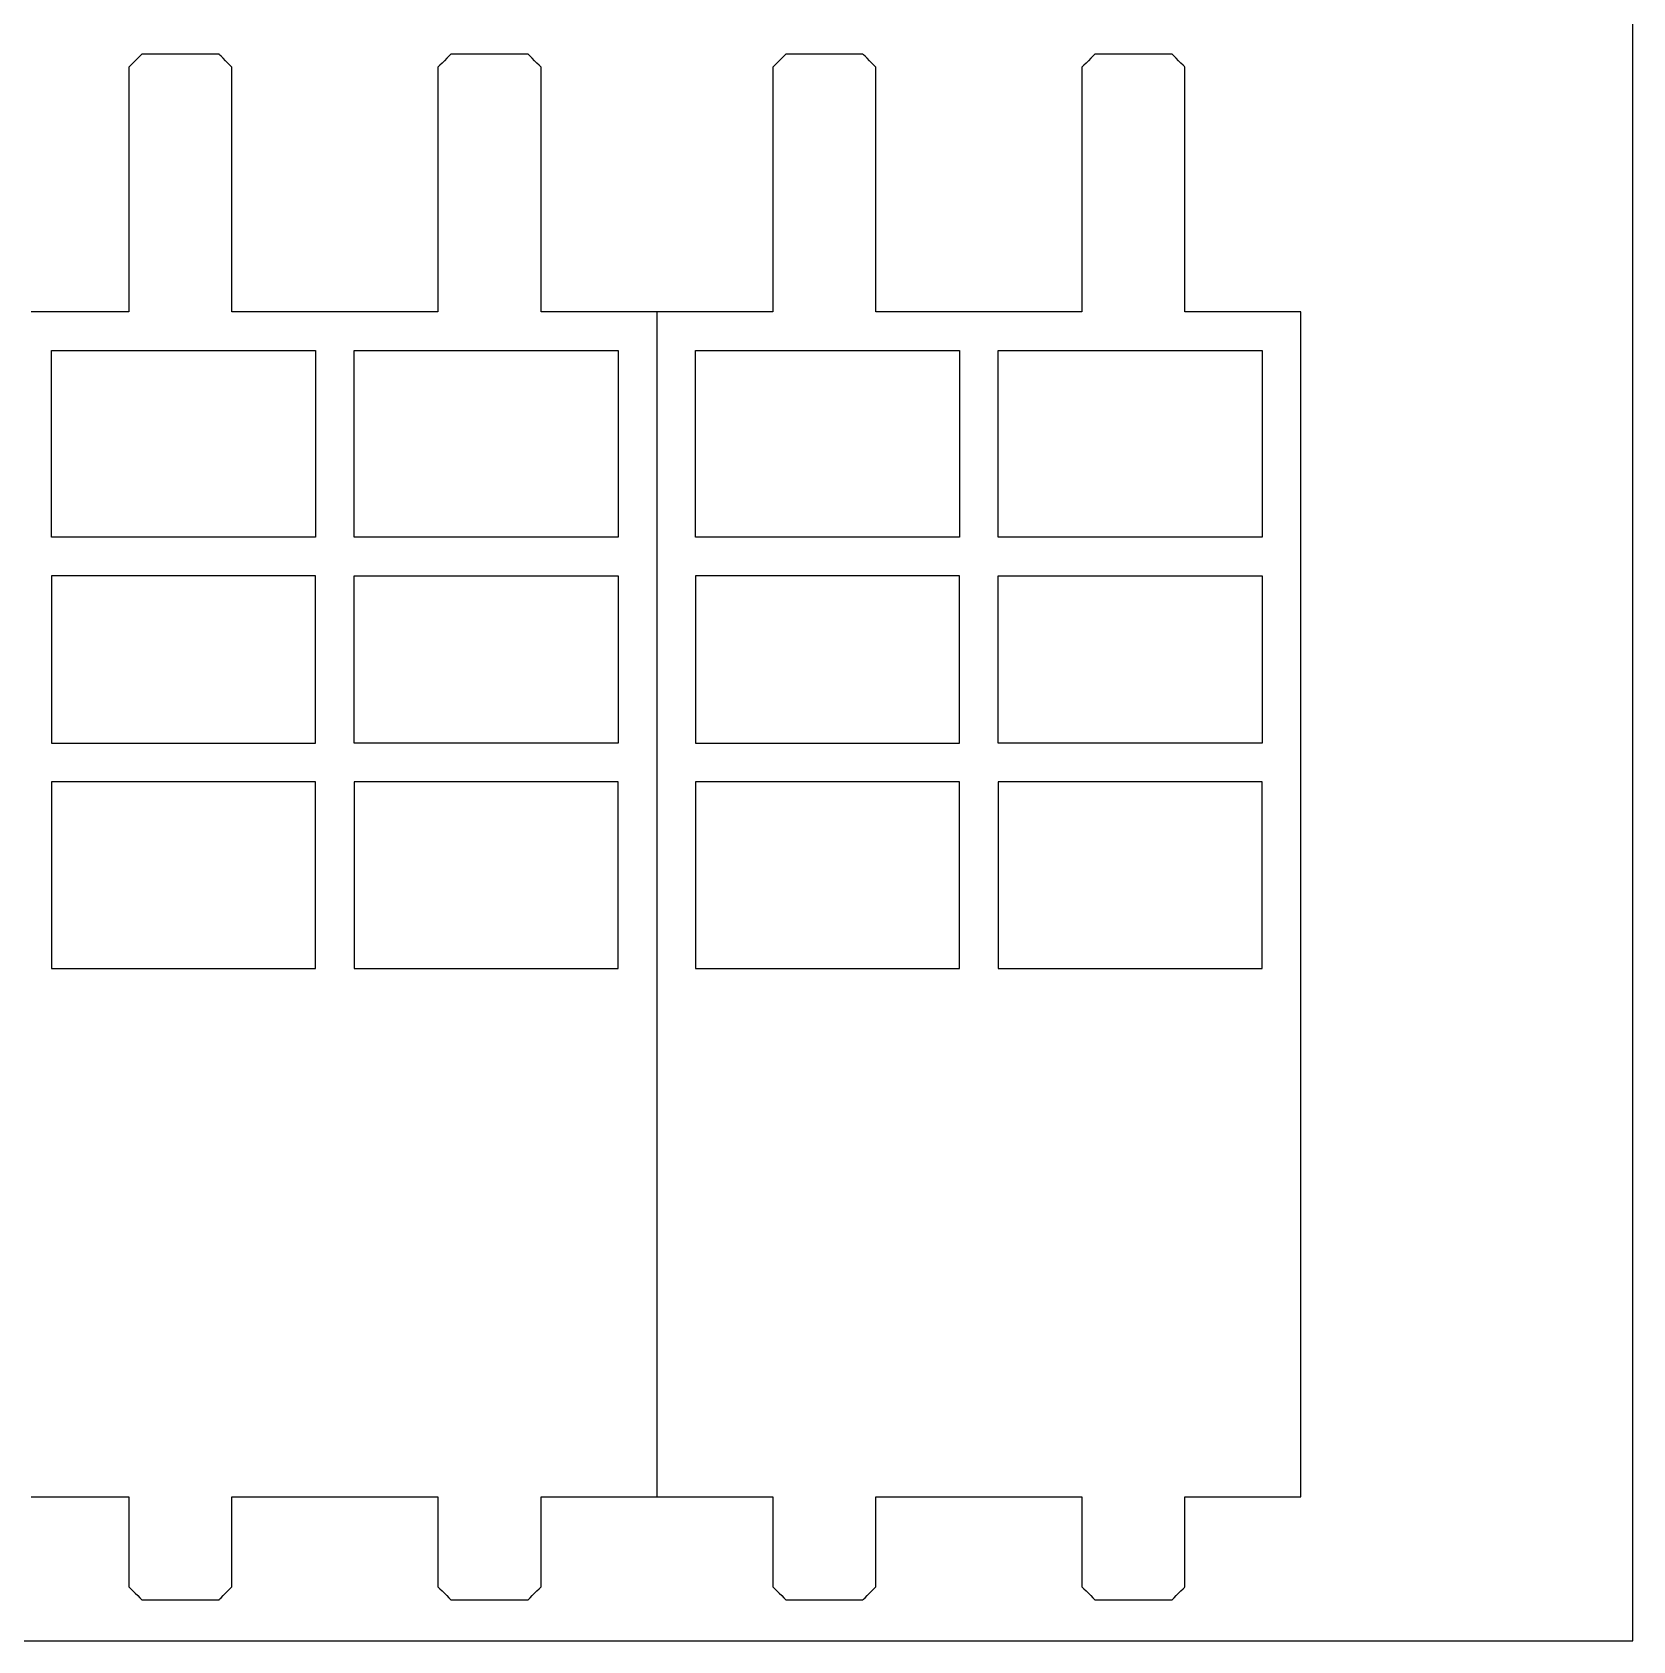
# Model space of a CAD drawing. Header units: millimetres. Extents: x 132 to 771, y 404 to 944.
# Drawn here: x 707.1 to 769.2, y 687.5 to 750 of the extents above; entities that cross this region are included whole.
import ezdxf

# ---------------------------------------------------------------- set-up
doc = ezdxf.new("R2010")
doc.units = ezdxf.units.MM
doc.header["$MEASUREMENT"] = 0
doc.layers.get('0').update_dxf_attribs({"linetype": 'CONTINUOUS', "true_color": 0xffffff})

msp = doc.modelspace()

# ---------------------------------------------------------------- linework, layer by layer
at = {"color": 6, "linetype": 'Continuous'}
msp.add_lwpolyline([(469.246, 687.545), (769.246, 687.545), (769.246, 837.545), (469.246, 837.545)], close=True, dxfattribs=at)
at = {"color": 7, "linetype": 'Continuous', "true_color": 0xffffff}
for points in [[(735.86, 693.14), (735.86, 693.13), (735.86, 693.1), (735.86, 693.053), (735.86, 692.99), (735.86, 692.91), (735.86, 692.818), (735.86, 692.593), (735.86, 692.328), (735.86, 692.033), (735.86, 691.718), (735.86, 691.39), (735.86, 691.063), (735.86, 690.748), (735.86, 690.453), (735.86, 690.188), (735.86, 689.963), (735.86, 689.87), (735.86, 689.79), (735.86, 689.728), (735.86, 689.68), (735.86, 689.65), (735.86, 689.64), (735.883, 689.618), (735.938, 689.563), (736.018, 689.483), (736.11, 689.39), (736.203, 689.298), (736.283, 689.218), (736.338, 689.163), (736.36, 689.14), (736.368, 689.14), (736.393, 689.14), (736.435, 689.14), (736.49, 689.14), (736.638, 689.14), (736.83, 689.14), (737.055, 689.14), (737.31, 689.14), (737.58, 689.14), (737.86, 689.14), (738.14, 689.14), (738.41, 689.14), (738.665, 689.14), (738.893, 689.14), (739.083, 689.14), (739.23, 689.14), (739.285, 689.14), (739.328, 689.14), (739.353, 689.14), (739.36, 689.14), (739.383, 689.163), (739.438, 689.218), (739.518, 689.298), (739.61, 689.39), (739.703, 689.483), (739.783, 689.563), (739.838, 689.618), (739.86, 689.64), (739.86, 689.65), (739.86, 689.68), (739.86, 689.728), (739.86, 689.79), (739.86, 689.87), (739.86, 689.963), (739.86, 690.188), (739.86, 690.453), (739.86, 690.748), (739.86, 691.063), (739.86, 691.39), (739.86, 691.718), (739.86, 692.033), (739.86, 692.328), (739.86, 692.593), (739.86, 692.818), (739.86, 692.91), (739.86, 692.99), (739.86, 693.053), (739.86, 693.1), (739.86, 693.13), (739.86, 693.14), (739.883, 693.14), (739.95, 693.14), (740.058, 693.14), (740.205, 693.14), (740.385, 693.14), (740.598, 693.14), (740.84, 693.14), (741.11, 693.14), (741.403, 693.14), (741.715, 693.14), (742.045, 693.14), (742.393, 693.14), (743.115, 693.14), (743.86, 693.14), (744.605, 693.14), (745.33, 693.14), (745.675, 693.14), (746.005, 693.14), (746.318, 693.14), (746.61, 693.14), (746.88, 693.14), (747.123, 693.14), (747.335, 693.14), (747.518, 693.14), (747.663, 693.14), (747.77, 693.14), (747.838, 693.14), (747.86, 693.14), (747.86, 693.13), (747.86, 693.1), (747.86, 693.053), (747.86, 692.99), (747.86, 692.91), (747.86, 692.818), (747.86, 692.593), (747.86, 692.328), (747.86, 692.033), (747.86, 691.718), (747.86, 691.39), (747.86, 691.063), (747.86, 690.748), (747.86, 690.453), (747.86, 690.188), (747.86, 689.963), (747.86, 689.87), (747.86, 689.79), (747.86, 689.728), (747.86, 689.68), (747.86, 689.65), (747.86, 689.64), (747.883, 689.618), (747.938, 689.563), (748.018, 689.483), (748.11, 689.39), (748.203, 689.298), (748.283, 689.218), (748.338, 689.163), (748.36, 689.14), (748.368, 689.14), (748.393, 689.14), (748.435, 689.14), (748.49, 689.14), (748.638, 689.14), (748.83, 689.14), (749.055, 689.14), (749.31, 689.14), (749.58, 689.14), (749.86, 689.14), (750.14, 689.14), (750.41, 689.14), (750.665, 689.14), (750.893, 689.14), (751.083, 689.14), (751.23, 689.14), (751.285, 689.14), (751.328, 689.14), (751.353, 689.14), (751.36, 689.14), (751.383, 689.163), (751.438, 689.218), (751.518, 689.298), (751.61, 689.39), (751.703, 689.483), (751.783, 689.563), (751.838, 689.618), (751.86, 689.64), (751.86, 689.65), (751.86, 689.68), (751.86, 689.728), (751.86, 689.79), (751.86, 689.87), (751.86, 689.963), (751.86, 690.188), (751.86, 690.453), (751.86, 690.748), (751.86, 691.063), (751.86, 691.39), (751.86, 691.718), (751.86, 692.033), (751.86, 692.328), (751.86, 692.593), (751.86, 692.818), (751.86, 692.91), (751.86, 692.99), (751.86, 693.053), (751.86, 693.1), (751.86, 693.13), (751.86, 693.14), (751.873, 693.14), (751.91, 693.14), (751.97, 693.14), (752.053, 693.14), (752.155, 693.14), (752.275, 693.14), (752.413, 693.14), (752.563, 693.14), (752.903, 693.14), (753.285, 693.14), (753.69, 693.14), (754.11, 693.14), (754.53, 693.14), (754.935, 693.14), (755.318, 693.14), (755.658, 693.14), (755.808, 693.14), (755.945, 693.14), (756.065, 693.14), (756.168, 693.14), (756.248, 693.14), (756.31, 693.14), (756.348, 693.14), (756.36, 693.14), (756.36, 693.173), (756.36, 693.273), (756.36, 693.433), (756.36, 693.658), (756.36, 693.938), (756.36, 694.278), (756.36, 694.67), (756.36, 695.118), (756.36, 695.613), (756.36, 696.158), (756.36, 696.75), (756.36, 697.385), (756.36, 698.063), (756.36, 698.78), (756.36, 700.328), (756.36, 702.01), (756.36, 703.81), (756.36, 705.71), (756.36, 707.695), (756.36, 709.748), (756.36, 711.85), (756.36, 716.14), (756.36, 720.43), (756.36, 722.533), (756.36, 724.585), (756.36, 726.57), (756.36, 728.47), (756.36, 730.27), (756.36, 731.953), (756.36, 733.5), (756.36, 734.218), (756.36, 734.895), (756.36, 735.53), (756.36, 736.123), (756.36, 736.668), (756.36, 737.163), (756.36, 737.61), (756.36, 738.003), (756.36, 738.343), (756.36, 738.623), (756.36, 738.848), (756.36, 739.008), (756.36, 739.108), (756.36, 739.14), (756.348, 739.14), (756.31, 739.14), (756.25, 739.14), (756.168, 739.14), (756.065, 739.14), (755.945, 739.14), (755.808, 739.14), (755.658, 739.14), (755.318, 739.14), (754.935, 739.14), (754.53, 739.14), (754.11, 739.14), (753.69, 739.14), (753.285, 739.14), (752.903, 739.14), (752.563, 739.14), (752.413, 739.14), (752.275, 739.14), (752.155, 739.14), (752.053, 739.14), (751.97, 739.14), (751.91, 739.14), (751.873, 739.14), (751.86, 739.14), (751.86, 739.168), (751.86, 739.248), (751.86, 739.375), (751.86, 739.548), (751.86, 739.763), (751.86, 740.018), (751.86, 740.305), (751.86, 740.625), (751.86, 740.973), (751.86, 741.343), (751.86, 741.735), (751.86, 742.145), (751.86, 743.005), (751.86, 743.89), (751.86, 744.775), (751.86, 745.635), (751.86, 746.045), (751.86, 746.438), (751.86, 746.808), (751.86, 747.155), (751.86, 747.475), (751.86, 747.763), (751.86, 748.018), (751.86, 748.233), (751.86, 748.405), (751.86, 748.533), (751.86, 748.613), (751.86, 748.64), (751.838, 748.663), (751.783, 748.718), (751.703, 748.798), (751.61, 748.89), (751.518, 748.983), (751.438, 749.063), (751.383, 749.118), (751.36, 749.14), (751.353, 749.14), (751.328, 749.14), (751.285, 749.14), (751.23, 749.14), (751.083, 749.14), (750.893, 749.14), (750.665, 749.14), (750.41, 749.14), (750.14, 749.14), (749.86, 749.14), (749.58, 749.14), (749.31, 749.14), (749.055, 749.14), (748.83, 749.14), (748.638, 749.14), (748.49, 749.14), (748.435, 749.14), (748.393, 749.14), (748.368, 749.14), (748.36, 749.14), (748.338, 749.118), (748.283, 749.063), (748.203, 748.983), (748.11, 748.89), (748.018, 748.798), (747.938, 748.718), (747.883, 748.663), (747.86, 748.64), (747.86, 748.613), (747.86, 748.533), (747.86, 748.405), (747.86, 748.233), (747.86, 748.018), (747.86, 747.763), (747.86, 747.475), (747.86, 747.155), (747.86, 746.808), (747.86, 746.438), (747.86, 746.045), (747.86, 745.635), (747.86, 744.775), (747.86, 743.89), (747.86, 743.005), (747.86, 742.145), (747.86, 741.735), (747.86, 741.343), (747.86, 740.973), (747.86, 740.625), (747.86, 740.305), (747.86, 740.018), (747.86, 739.763), (747.86, 739.548), (747.86, 739.375), (747.86, 739.248), (747.86, 739.168), (747.86, 739.14), (747.838, 739.14), (747.77, 739.14), (747.663, 739.14), (747.518, 739.14), (747.335, 739.14), (747.123, 739.14), (746.88, 739.14), (746.61, 739.14), (746.318, 739.14), (746.005, 739.14), (745.675, 739.14), (745.33, 739.14), (744.605, 739.14), (743.86, 739.14), (743.115, 739.14), (742.393, 739.14), (742.045, 739.14), (741.715, 739.14), (741.403, 739.14), (741.11, 739.14), (740.84, 739.14), (740.598, 739.14), (740.385, 739.14), (740.205, 739.14), (740.058, 739.14), (739.95, 739.14), (739.883, 739.14), (739.86, 739.14), (739.86, 739.168), (739.86, 739.248), (739.86, 739.375), (739.86, 739.548), (739.86, 739.763), (739.86, 740.018), (739.86, 740.305), (739.86, 740.625), (739.86, 740.973), (739.86, 741.343), (739.86, 741.735), (739.86, 742.145), (739.86, 743.005), (739.86, 743.89), (739.86, 744.775), (739.86, 745.635), (739.86, 746.045), (739.86, 746.438), (739.86, 746.808), (739.86, 747.155), (739.86, 747.475), (739.86, 747.763), (739.86, 748.018), (739.86, 748.233), (739.86, 748.405), (739.86, 748.533), (739.86, 748.613), (739.86, 748.64), (739.838, 748.663), (739.783, 748.718), (739.703, 748.798), (739.61, 748.89), (739.518, 748.983), (739.438, 749.063), (739.383, 749.118), (739.36, 749.14), (739.353, 749.14), (739.328, 749.14), (739.285, 749.14), (739.23, 749.14), (739.083, 749.14), (738.893, 749.14), (738.665, 749.14), (738.41, 749.14), (738.14, 749.14), (737.86, 749.14), (737.58, 749.14), (737.31, 749.14), (737.055, 749.14), (736.83, 749.14), (736.638, 749.14), (736.49, 749.14), (736.435, 749.14), (736.393, 749.14), (736.368, 749.14), (736.36, 749.14), (736.338, 749.118), (736.283, 749.063), (736.203, 748.983), (736.11, 748.89), (736.018, 748.798), (735.938, 748.718), (735.883, 748.663), (735.86, 748.64), (735.86, 748.613), (735.86, 748.533), (735.86, 748.405), (735.86, 748.233), (735.86, 748.018), (735.86, 747.763), (735.86, 747.475), (735.86, 747.155), (735.86, 746.808), (735.86, 746.438), (735.86, 746.045), (735.86, 745.635), (735.86, 744.775), (735.86, 743.89), (735.86, 743.005), (735.86, 742.145), (735.86, 741.735), (735.86, 741.343), (735.86, 740.973), (735.86, 740.625), (735.86, 740.305), (735.86, 740.018), (735.86, 739.763), (735.86, 739.548), (735.86, 739.375), (735.86, 739.248), (735.86, 739.168), (735.86, 739.14), (735.848, 739.14), (735.81, 739.14), (735.75, 739.14), (735.668, 739.14), (735.565, 739.14), (735.445, 739.14), (735.308, 739.14), (735.158, 739.14), (734.818, 739.14), (734.435, 739.14), (734.03, 739.14), (733.61, 739.14), (733.19, 739.14), (732.785, 739.14), (732.403, 739.14), (732.063, 739.14), (731.913, 739.14), (731.775, 739.14), (731.655, 739.14), (731.553, 739.14), (731.47, 739.14), (731.41, 739.14), (731.373, 739.14), (731.36, 739.14), (731.348, 739.14), (731.31, 739.14), (731.25, 739.14), (731.168, 739.14), (731.065, 739.14), (730.945, 739.14), (730.808, 739.14), (730.658, 739.14), (730.318, 739.14), (729.935, 739.14), (729.53, 739.14), (729.11, 739.14), (728.69, 739.14), (728.285, 739.14), (727.903, 739.14), (727.563, 739.14), (727.413, 739.14), (727.275, 739.14), (727.155, 739.14), (727.053, 739.14), (726.97, 739.14), (726.91, 739.14), (726.873, 739.14), (726.86, 739.14), (726.86, 739.168), (726.86, 739.248), (726.86, 739.375), (726.86, 739.548), (726.86, 739.763), (726.86, 740.018), (726.86, 740.305), (726.86, 740.625), (726.86, 740.973), (726.86, 741.343), (726.86, 741.735), (726.86, 742.145), (726.86, 743.005), (726.86, 743.89), (726.86, 744.775), (726.86, 745.635), (726.86, 746.045), (726.86, 746.438), (726.86, 746.808), (726.86, 747.155), (726.86, 747.475), (726.86, 747.763), (726.86, 748.018), (726.86, 748.233), (726.86, 748.405), (726.86, 748.533), (726.86, 748.613), (726.86, 748.64), (726.838, 748.663), (726.783, 748.718), (726.703, 748.798), (726.61, 748.89), (726.518, 748.983), (726.438, 749.063), (726.383, 749.118), (726.36, 749.14), (726.353, 749.14), (726.328, 749.14), (726.285, 749.14), (726.23, 749.14), (726.083, 749.14), (725.893, 749.14), (725.665, 749.14), (725.41, 749.14), (725.14, 749.14), (724.86, 749.14), (724.58, 749.14), (724.31, 749.14), (724.055, 749.14), (723.83, 749.14), (723.638, 749.14), (723.49, 749.14), (723.435, 749.14), (723.393, 749.14), (723.368, 749.14), (723.36, 749.14), (723.338, 749.118), (723.283, 749.063), (723.203, 748.983), (723.11, 748.89), (723.018, 748.798), (722.938, 748.718), (722.883, 748.663), (722.86, 748.64), (722.86, 748.613), (722.86, 748.533), (722.86, 748.405), (722.86, 748.233), (722.86, 748.018), (722.86, 747.763), (722.86, 747.475), (722.86, 747.155), (722.86, 746.808), (722.86, 746.438), (722.86, 746.045), (722.86, 745.635), (722.86, 744.775), (722.86, 743.89), (722.86, 743.005), (722.86, 742.145), (722.86, 741.735), (722.86, 741.343), (722.86, 740.973), (722.86, 740.625), (722.86, 740.305), (722.86, 740.018), (722.86, 739.763), (722.86, 739.548), (722.86, 739.375), (722.86, 739.248), (722.86, 739.168), (722.86, 739.14), (722.838, 739.14), (722.77, 739.14), (722.663, 739.14), (722.518, 739.14), (722.335, 739.14), (722.123, 739.14), (721.88, 739.14), (721.61, 739.14), (721.318, 739.14), (721.005, 739.14), (720.675, 739.14), (720.33, 739.14), (719.605, 739.14), (718.86, 739.14), (718.115, 739.14), (717.393, 739.14), (717.045, 739.14), (716.715, 739.14), (716.403, 739.14), (716.11, 739.14), (715.84, 739.14), (715.598, 739.14), (715.385, 739.14), (715.205, 739.14), (715.058, 739.14), (714.95, 739.14), (714.883, 739.14), (714.86, 739.14), (714.86, 739.168), (714.86, 739.248), (714.86, 739.375), (714.86, 739.548), (714.86, 739.763), (714.86, 740.018), (714.86, 740.305), (714.86, 740.625), (714.86, 740.973), (714.86, 741.343), (714.86, 741.735), (714.86, 742.145), (714.86, 743.005), (714.86, 743.89), (714.86, 744.775), (714.86, 745.635), (714.86, 746.045), (714.86, 746.438), (714.86, 746.808), (714.86, 747.155), (714.86, 747.475), (714.86, 747.763), (714.86, 748.018), (714.86, 748.233), (714.86, 748.405), (714.86, 748.533), (714.86, 748.613), (714.86, 748.64), (714.838, 748.663), (714.783, 748.718), (714.703, 748.798), (714.61, 748.89), (714.518, 748.983), (714.438, 749.063), (714.383, 749.118), (714.36, 749.14), (714.353, 749.14), (714.328, 749.14), (714.285, 749.14), (714.23, 749.14), (714.083, 749.14), (713.893, 749.14), (713.665, 749.14), (713.41, 749.14), (713.14, 749.14), (712.86, 749.14), (712.58, 749.14), (712.31, 749.14), (712.055, 749.14), (711.83, 749.14), (711.638, 749.14), (711.49, 749.14), (711.435, 749.14), (711.393, 749.14), (711.368, 749.14), (711.36, 749.14), (711.338, 749.118), (711.283, 749.063), (711.203, 748.983), (711.11, 748.89), (711.018, 748.798), (710.938, 748.718), (710.883, 748.663), (710.86, 748.64), (710.86, 748.613), (710.86, 748.533), (710.86, 748.405), (710.86, 748.233), (710.86, 748.018), (710.86, 747.763), (710.86, 747.475), (710.86, 747.155), (710.86, 746.808), (710.86, 746.438), (710.86, 746.045), (710.86, 745.635), (710.86, 744.775), (710.86, 743.89), (710.86, 743.005), (710.86, 742.145), (710.86, 741.735), (710.86, 741.343), (710.86, 740.973), (710.86, 740.625), (710.86, 740.305), (710.86, 740.018), (710.86, 739.763), (710.86, 739.548), (710.86, 739.375), (710.86, 739.248), (710.86, 739.168), (710.86, 739.14), (710.848, 739.14), (710.81, 739.14), (710.75, 739.14), (710.668, 739.14), (710.565, 739.14), (710.445, 739.14), (710.308, 739.14), (710.158, 739.14), (709.818, 739.14), (709.435, 739.14), (709.03, 739.14), (708.61, 739.14), (708.19, 739.14), (707.785, 739.14), (707.403, 739.14), (707.063, 739.14)], [(731.36, 739.14), (731.36, 739.108), (731.36, 739.008), (731.36, 738.848), (731.36, 738.623), (731.36, 738.343), (731.36, 738.003), (731.36, 737.61), (731.36, 737.163), (731.36, 736.668), (731.36, 736.123), (731.36, 735.53), (731.36, 734.895), (731.36, 734.218), (731.36, 733.5), (731.36, 731.953), (731.36, 730.27), (731.36, 728.47), (731.36, 726.57), (731.36, 724.585), (731.36, 722.533), (731.36, 720.43), (731.36, 716.14), (731.36, 711.85), (731.36, 709.748), (731.36, 707.695), (731.36, 705.71), (731.36, 703.81), (731.36, 702.01), (731.36, 700.328), (731.36, 698.78), (731.36, 698.063), (731.36, 697.385), (731.36, 696.75), (731.36, 696.158), (731.36, 695.613), (731.36, 695.118), (731.36, 694.67), (731.36, 694.278), (731.36, 693.938), (731.36, 693.658), (731.36, 693.433), (731.36, 693.273), (731.36, 693.173), (731.36, 693.14)], [(718.11, 737.64), (718.11, 737.62), (718.11, 737.558), (718.11, 737.46), (718.11, 737.328), (718.11, 737.165), (718.11, 736.97), (718.11, 736.75), (718.11, 736.508), (718.11, 736.243), (718.11, 735.958), (718.11, 735.66), (718.11, 735.345), (718.11, 734.69), (718.11, 734.015), (718.11, 733.34), (718.11, 732.685), (718.11, 732.37), (718.11, 732.073), (718.11, 731.788), (718.11, 731.523), (718.11, 731.28), (718.11, 731.06), (718.11, 730.865), (718.11, 730.703), (718.11, 730.57), (718.11, 730.473), (718.11, 730.41), (718.11, 730.39), (718.103, 730.39), (718.08, 730.39), (717.995, 730.39), (717.858, 730.39), (717.67, 730.39), (717.438, 730.39), (717.165, 730.39), (716.853, 730.39), (716.508, 730.39), (716.133, 730.39), (715.733, 730.39), (715.31, 730.39), (714.868, 730.39), (714.41, 730.39), (713.94, 730.39), (712.985, 730.39), (712.028, 730.39), (711.103, 730.39), (710.66, 730.39), (710.235, 730.39), (709.835, 730.39), (709.458, 730.39), (709.113, 730.39), (708.803, 730.39), (708.528, 730.39), (708.295, 730.39), (708.108, 730.39), (707.97, 730.39), (707.883, 730.39), (707.86, 730.39), (707.853, 730.39), (707.86, 730.41), (707.86, 730.473), (707.86, 730.57), (707.86, 730.703), (707.86, 730.865), (707.86, 731.06), (707.86, 731.28), (707.86, 731.523), (707.86, 731.788), (707.86, 732.073), (707.86, 732.37), (707.86, 732.685), (707.86, 733.34), (707.86, 734.015), (707.86, 734.69), (707.86, 735.345), (707.86, 735.66), (707.86, 735.958), (707.86, 736.243), (707.86, 736.508), (707.86, 736.75), (707.86, 736.97), (707.86, 737.165), (707.86, 737.328), (707.86, 737.46), (707.86, 737.558), (707.86, 737.62), (707.86, 737.64), (707.868, 737.64), (707.89, 737.64), (707.975, 737.64), (708.113, 737.64), (708.3, 737.64), (708.533, 737.64), (708.805, 737.64), (709.118, 737.64), (709.463, 737.64), (709.835, 737.64), (710.238, 737.64), (710.66, 737.64), (711.103, 737.64), (712.028, 737.64), (712.985, 737.64), (713.94, 737.64), (714.408, 737.64), (714.865, 737.64), (715.308, 737.64), (715.73, 737.64), (716.13, 737.64), (716.505, 737.64), (716.85, 737.64), (717.16, 737.64), (717.433, 737.64), (717.665, 737.64), (717.853, 737.64), (717.99, 737.64), (718.075, 737.64), (718.095, 737.64), (718.103, 737.64), (718.11, 737.64)], [(719.61, 737.64), (719.618, 737.64), (719.64, 737.64), (719.725, 737.64), (719.863, 737.64), (720.05, 737.64), (720.283, 737.64), (720.555, 737.64), (720.868, 737.64), (721.213, 737.64), (721.585, 737.64), (721.988, 737.64), (722.41, 737.64), (722.853, 737.64), (723.778, 737.64), (724.735, 737.64), (725.69, 737.64), (726.158, 737.64), (726.615, 737.64), (727.058, 737.64), (727.48, 737.64), (727.88, 737.64), (728.255, 737.64), (728.6, 737.64), (728.91, 737.64), (729.183, 737.64), (729.415, 737.64), (729.603, 737.64), (729.74, 737.64), (729.825, 737.64), (729.845, 737.64), (729.853, 737.64), (729.86, 737.62), (729.86, 737.558), (729.86, 737.46), (729.86, 737.328), (729.86, 737.165), (729.86, 736.97), (729.86, 736.75), (729.86, 736.508), (729.86, 736.243), (729.86, 735.958), (729.86, 735.66), (729.86, 735.345), (729.86, 734.69), (729.86, 734.015), (729.86, 733.34), (729.86, 732.685), (729.86, 732.37), (729.86, 732.073), (729.86, 731.788), (729.86, 731.523), (729.86, 731.28), (729.86, 731.06), (729.86, 730.865), (729.86, 730.703), (729.86, 730.57), (729.86, 730.473), (729.86, 730.41), (729.86, 730.39), (729.853, 730.39), (729.83, 730.39), (729.745, 730.39), (729.608, 730.39), (729.42, 730.39), (729.188, 730.39), (728.915, 730.39), (728.603, 730.39), (728.258, 730.39), (727.883, 730.39), (727.483, 730.39), (727.06, 730.39), (726.618, 730.39), (726.16, 730.39), (725.69, 730.39), (724.735, 730.39), (723.778, 730.39), (722.853, 730.39), (722.41, 730.39), (721.985, 730.39), (721.585, 730.39), (721.208, 730.39), (720.863, 730.39), (720.553, 730.39), (720.278, 730.39), (720.045, 730.39), (719.858, 730.39), (719.72, 730.39), (719.633, 730.39), (719.61, 730.39), (719.603, 730.39), (719.61, 730.41), (719.61, 730.473), (719.61, 730.57), (719.61, 730.703), (719.61, 730.865), (719.61, 731.06), (719.61, 731.28), (719.61, 731.523), (719.61, 731.788), (719.61, 732.073), (719.61, 732.37), (719.61, 732.685), (719.61, 733.34), (719.61, 734.015), (719.61, 734.69), (719.61, 735.345), (719.61, 735.66), (719.61, 735.958), (719.61, 736.243), (719.61, 736.508), (719.61, 736.75), (719.61, 736.97), (719.61, 737.165), (719.61, 737.328), (719.61, 737.46), (719.61, 737.558), (719.61, 737.62), (719.61, 737.64)], [(743.11, 737.64), (743.11, 737.62), (743.11, 737.558), (743.11, 737.46), (743.11, 737.328), (743.11, 737.165), (743.11, 736.97), (743.11, 736.75), (743.11, 736.508), (743.11, 736.243), (743.11, 735.958), (743.11, 735.66), (743.11, 735.345), (743.11, 734.69), (743.11, 734.015), (743.11, 733.34), (743.11, 732.685), (743.11, 732.37), (743.11, 732.073), (743.11, 731.788), (743.11, 731.523), (743.11, 731.28), (743.11, 731.06), (743.11, 730.865), (743.11, 730.703), (743.11, 730.57), (743.11, 730.473), (743.11, 730.41), (743.11, 730.39), (743.103, 730.39), (743.08, 730.39), (742.995, 730.39), (742.858, 730.39), (742.67, 730.39), (742.438, 730.39), (742.165, 730.39), (741.853, 730.39), (741.508, 730.39), (741.133, 730.39), (740.733, 730.39), (740.31, 730.39), (739.868, 730.39), (739.41, 730.39), (738.94, 730.39), (737.985, 730.39), (737.028, 730.39), (736.103, 730.39), (735.66, 730.39), (735.235, 730.39), (734.835, 730.39), (734.458, 730.39), (734.113, 730.39), (733.803, 730.39), (733.528, 730.39), (733.295, 730.39), (733.108, 730.39), (732.97, 730.39), (732.883, 730.39), (732.86, 730.39), (732.853, 730.39), (732.86, 730.41), (732.86, 730.473), (732.86, 730.57), (732.86, 730.703), (732.86, 730.865), (732.86, 731.06), (732.86, 731.28), (732.86, 731.523), (732.86, 731.788), (732.86, 732.073), (732.86, 732.37), (732.86, 732.685), (732.86, 733.34), (732.86, 734.015), (732.86, 734.69), (732.86, 735.345), (732.86, 735.66), (732.86, 735.958), (732.86, 736.243), (732.86, 736.508), (732.86, 736.75), (732.86, 736.97), (732.86, 737.165), (732.86, 737.328), (732.86, 737.46), (732.86, 737.558), (732.86, 737.62), (732.86, 737.64), (732.868, 737.64), (732.89, 737.64), (732.975, 737.64), (733.113, 737.64), (733.3, 737.64), (733.533, 737.64), (733.805, 737.64), (734.118, 737.64), (734.463, 737.64), (734.835, 737.64), (735.238, 737.64), (735.66, 737.64), (736.103, 737.64), (737.028, 737.64), (737.985, 737.64), (738.94, 737.64), (739.408, 737.64), (739.865, 737.64), (740.308, 737.64), (740.73, 737.64), (741.13, 737.64), (741.505, 737.64), (741.85, 737.64), (742.16, 737.64), (742.433, 737.64), (742.665, 737.64), (742.853, 737.64), (742.99, 737.64), (743.075, 737.64), (743.095, 737.64), (743.103, 737.64), (743.11, 737.64)], [(744.61, 737.64), (744.618, 737.64), (744.64, 737.64), (744.725, 737.64), (744.863, 737.64), (745.05, 737.64), (745.283, 737.64), (745.555, 737.64), (745.868, 737.64), (746.213, 737.64), (746.585, 737.64), (746.988, 737.64), (747.41, 737.64), (747.853, 737.64), (748.778, 737.64), (749.735, 737.64), (750.69, 737.64), (751.158, 737.64), (751.615, 737.64), (752.058, 737.64), (752.48, 737.64), (752.88, 737.64), (753.255, 737.64), (753.6, 737.64), (753.91, 737.64), (754.183, 737.64), (754.415, 737.64), (754.603, 737.64), (754.74, 737.64), (754.825, 737.64), (754.845, 737.64), (754.853, 737.64), (754.86, 737.62), (754.86, 737.558), (754.86, 737.46), (754.86, 737.328), (754.86, 737.165), (754.86, 736.97), (754.86, 736.75), (754.86, 736.508), (754.86, 736.243), (754.86, 735.958), (754.86, 735.66), (754.86, 735.345), (754.86, 734.69), (754.86, 734.015), (754.86, 733.34), (754.86, 732.685), (754.86, 732.37), (754.86, 732.073), (754.86, 731.788), (754.86, 731.523), (754.86, 731.28), (754.86, 731.06), (754.86, 730.865), (754.86, 730.703), (754.86, 730.57), (754.86, 730.473), (754.86, 730.41), (754.86, 730.39), (754.853, 730.39), (754.83, 730.39), (754.745, 730.39), (754.608, 730.39), (754.42, 730.39), (754.188, 730.39), (753.915, 730.39), (753.603, 730.39), (753.258, 730.39), (752.883, 730.39), (752.483, 730.39), (752.06, 730.39), (751.618, 730.39), (751.16, 730.39), (750.69, 730.39), (749.735, 730.39), (748.778, 730.39), (747.853, 730.39), (747.41, 730.39), (746.985, 730.39), (746.585, 730.39), (746.208, 730.39), (745.863, 730.39), (745.553, 730.39), (745.278, 730.39), (745.045, 730.39), (744.858, 730.39), (744.72, 730.39), (744.633, 730.39), (744.61, 730.39), (744.603, 730.39), (744.61, 730.41), (744.61, 730.473), (744.61, 730.57), (744.61, 730.703), (744.61, 730.865), (744.61, 731.06), (744.61, 731.28), (744.61, 731.523), (744.61, 731.788), (744.61, 732.073), (744.61, 732.37), (744.61, 732.685), (744.61, 733.34), (744.61, 734.015), (744.61, 734.69), (744.61, 735.345), (744.61, 735.66), (744.61, 735.958), (744.61, 736.243), (744.61, 736.508), (744.61, 736.75), (744.61, 736.97), (744.61, 737.165), (744.61, 737.328), (744.61, 737.46), (744.61, 737.558), (744.61, 737.62), (744.61, 737.64)], [(707.86, 728.89), (707.86, 728.873), (707.86, 728.818), (707.86, 728.73), (707.86, 728.61), (707.86, 728.463), (707.86, 728.29), (707.86, 728.093), (707.86, 727.875), (707.86, 727.638), (707.86, 727.383), (707.86, 726.833), (707.86, 726.245), (707.86, 725.64), (707.86, 725.035), (707.86, 724.448), (707.86, 723.898), (707.86, 723.643), (707.86, 723.405), (707.86, 723.188), (707.86, 722.99), (707.86, 722.818), (707.86, 722.67), (707.86, 722.55), (707.86, 722.463), (707.86, 722.408), (707.86, 722.39), (707.868, 722.39), (707.89, 722.39), (707.975, 722.39), (708.113, 722.39), (708.3, 722.39), (708.533, 722.39), (708.805, 722.39), (709.118, 722.39), (709.463, 722.39), (709.835, 722.39), (710.238, 722.39), (710.66, 722.39), (711.103, 722.39), (712.028, 722.39), (712.985, 722.39), (713.94, 722.39), (714.408, 722.39), (714.865, 722.39), (715.308, 722.39), (715.73, 722.39), (716.13, 722.39), (716.505, 722.39), (716.85, 722.39), (717.16, 722.39), (717.433, 722.39), (717.665, 722.39), (717.853, 722.39), (717.99, 722.39), (718.075, 722.39), (718.095, 722.39), (718.103, 722.39), (718.11, 722.408), (718.11, 722.463), (718.11, 722.55), (718.11, 722.67), (718.11, 722.818), (718.11, 722.99), (718.11, 723.188), (718.11, 723.405), (718.11, 723.643), (718.11, 723.898), (718.11, 724.448), (718.11, 725.035), (718.11, 725.64), (718.11, 726.245), (718.11, 726.833), (718.11, 727.383), (718.11, 727.638), (718.11, 727.875), (718.11, 728.093), (718.11, 728.29), (718.11, 728.463), (718.11, 728.61), (718.11, 728.73), (718.11, 728.818), (718.11, 728.873), (718.11, 728.89), (718.103, 728.89), (718.08, 728.89), (717.995, 728.89), (717.858, 728.89), (717.67, 728.89), (717.438, 728.89), (717.165, 728.89), (716.853, 728.89), (716.508, 728.89), (716.133, 728.89), (715.733, 728.89), (715.31, 728.89), (714.868, 728.89), (714.41, 728.89), (713.94, 728.89), (712.985, 728.89), (712.028, 728.89), (711.103, 728.89), (710.66, 728.89), (710.235, 728.89), (709.835, 728.89), (709.458, 728.89), (709.113, 728.89), (708.803, 728.89), (708.528, 728.89), (708.295, 728.89), (708.108, 728.89), (707.97, 728.89), (707.883, 728.89), (707.86, 728.89), (707.853, 728.89), (707.86, 728.89)], [(719.61, 728.89), (719.618, 728.89), (719.64, 728.89), (719.725, 728.89), (719.863, 728.89), (720.05, 728.89), (720.283, 728.89), (720.555, 728.89), (720.868, 728.89), (721.213, 728.89), (721.585, 728.89), (721.988, 728.89), (722.41, 728.89), (722.853, 728.89), (723.778, 728.89), (724.735, 728.89), (725.69, 728.89), (726.158, 728.89), (726.615, 728.89), (727.058, 728.89), (727.48, 728.89), (727.88, 728.89), (728.255, 728.89), (728.6, 728.89), (728.91, 728.89), (729.183, 728.89), (729.415, 728.89), (729.603, 728.89), (729.74, 728.89), (729.825, 728.89), (729.845, 728.89), (729.853, 728.89), (729.86, 728.873), (729.86, 728.818), (729.86, 728.73), (729.86, 728.61), (729.86, 728.463), (729.86, 728.29), (729.86, 728.093), (729.86, 727.875), (729.86, 727.638), (729.86, 727.383), (729.86, 726.833), (729.86, 726.245), (729.86, 725.64), (729.86, 725.035), (729.86, 724.448), (729.86, 723.898), (729.86, 723.643), (729.86, 723.405), (729.86, 723.188), (729.86, 722.99), (729.86, 722.818), (729.86, 722.67), (729.86, 722.55), (729.86, 722.463), (729.86, 722.408), (729.86, 722.39), (729.853, 722.39), (729.83, 722.39), (729.745, 722.39), (729.608, 722.39), (729.42, 722.39), (729.188, 722.39), (728.915, 722.39), (728.603, 722.39), (728.258, 722.39), (727.883, 722.39), (727.483, 722.39), (727.06, 722.39), (726.618, 722.39), (726.16, 722.39), (725.69, 722.39), (724.735, 722.39), (723.778, 722.39), (722.853, 722.39), (722.41, 722.39), (721.985, 722.39), (721.585, 722.39), (721.208, 722.39), (720.863, 722.39), (720.553, 722.39), (720.278, 722.39), (720.045, 722.39), (719.858, 722.39), (719.72, 722.39), (719.633, 722.39), (719.61, 722.39), (719.603, 722.39), (719.61, 722.408), (719.61, 722.463), (719.61, 722.55), (719.61, 722.67), (719.61, 722.818), (719.61, 722.99), (719.61, 723.188), (719.61, 723.405), (719.61, 723.643), (719.61, 723.898), (719.61, 724.448), (719.61, 725.035), (719.61, 725.64), (719.61, 726.245), (719.61, 726.833), (719.61, 727.383), (719.61, 727.638), (719.61, 727.875), (719.61, 728.093), (719.61, 728.29), (719.61, 728.463), (719.61, 728.61), (719.61, 728.73), (719.61, 728.818), (719.61, 728.873), (719.61, 728.89)], [(732.86, 728.89), (732.86, 728.873), (732.86, 728.818), (732.86, 728.73), (732.86, 728.61), (732.86, 728.463), (732.86, 728.29), (732.86, 728.093), (732.86, 727.875), (732.86, 727.638), (732.86, 727.383), (732.86, 726.833), (732.86, 726.245), (732.86, 725.64), (732.86, 725.035), (732.86, 724.448), (732.86, 723.898), (732.86, 723.643), (732.86, 723.405), (732.86, 723.188), (732.86, 722.99), (732.86, 722.818), (732.86, 722.67), (732.86, 722.55), (732.86, 722.463), (732.86, 722.408), (732.86, 722.39), (732.868, 722.39), (732.89, 722.39), (732.975, 722.39), (733.113, 722.39), (733.3, 722.39), (733.533, 722.39), (733.805, 722.39), (734.118, 722.39), (734.463, 722.39), (734.835, 722.39), (735.238, 722.39), (735.66, 722.39), (736.103, 722.39), (737.028, 722.39), (737.985, 722.39), (738.94, 722.39), (739.408, 722.39), (739.865, 722.39), (740.308, 722.39), (740.73, 722.39), (741.13, 722.39), (741.505, 722.39), (741.85, 722.39), (742.16, 722.39), (742.433, 722.39), (742.665, 722.39), (742.853, 722.39), (742.99, 722.39), (743.075, 722.39), (743.095, 722.39), (743.103, 722.39), (743.11, 722.408), (743.11, 722.463), (743.11, 722.55), (743.11, 722.67), (743.11, 722.818), (743.11, 722.99), (743.11, 723.188), (743.11, 723.405), (743.11, 723.643), (743.11, 723.898), (743.11, 724.448), (743.11, 725.035), (743.11, 725.64), (743.11, 726.245), (743.11, 726.833), (743.11, 727.383), (743.11, 727.638), (743.11, 727.875), (743.11, 728.093), (743.11, 728.29), (743.11, 728.463), (743.11, 728.61), (743.11, 728.73), (743.11, 728.818), (743.11, 728.873), (743.11, 728.89), (743.103, 728.89), (743.08, 728.89), (742.995, 728.89), (742.858, 728.89), (742.67, 728.89), (742.438, 728.89), (742.165, 728.89), (741.853, 728.89), (741.508, 728.89), (741.133, 728.89), (740.733, 728.89), (740.31, 728.89), (739.868, 728.89), (739.41, 728.89), (738.94, 728.89), (737.985, 728.89), (737.028, 728.89), (736.103, 728.89), (735.66, 728.89), (735.235, 728.89), (734.835, 728.89), (734.458, 728.89), (734.113, 728.89), (733.803, 728.89), (733.528, 728.89), (733.295, 728.89), (733.108, 728.89), (732.97, 728.89), (732.883, 728.89), (732.86, 728.89), (732.853, 728.89), (732.86, 728.89)], [(744.61, 728.89), (744.618, 728.89), (744.64, 728.89), (744.725, 728.89), (744.863, 728.89), (745.05, 728.89), (745.283, 728.89), (745.555, 728.89), (745.868, 728.89), (746.213, 728.89), (746.585, 728.89), (746.988, 728.89), (747.41, 728.89), (747.853, 728.89), (748.778, 728.89), (749.735, 728.89), (750.69, 728.89), (751.158, 728.89), (751.615, 728.89), (752.058, 728.89), (752.48, 728.89), (752.88, 728.89), (753.255, 728.89), (753.6, 728.89), (753.91, 728.89), (754.183, 728.89), (754.415, 728.89), (754.603, 728.89), (754.74, 728.89), (754.825, 728.89), (754.845, 728.89), (754.853, 728.89), (754.86, 728.873), (754.86, 728.818), (754.86, 728.73), (754.86, 728.61), (754.86, 728.463), (754.86, 728.29), (754.86, 728.093), (754.86, 727.875), (754.86, 727.638), (754.86, 727.383), (754.86, 726.833), (754.86, 726.245), (754.86, 725.64), (754.86, 725.035), (754.86, 724.448), (754.86, 723.898), (754.86, 723.643), (754.86, 723.405), (754.86, 723.188), (754.86, 722.99), (754.86, 722.818), (754.86, 722.67), (754.86, 722.55), (754.86, 722.463), (754.86, 722.408), (754.86, 722.39), (754.853, 722.39), (754.83, 722.39), (754.745, 722.39), (754.608, 722.39), (754.42, 722.39), (754.188, 722.39), (753.915, 722.39), (753.603, 722.39), (753.258, 722.39), (752.883, 722.39), (752.483, 722.39), (752.06, 722.39), (751.618, 722.39), (751.16, 722.39), (750.69, 722.39), (749.735, 722.39), (748.778, 722.39), (747.853, 722.39), (747.41, 722.39), (746.985, 722.39), (746.585, 722.39), (746.208, 722.39), (745.863, 722.39), (745.553, 722.39), (745.278, 722.39), (745.045, 722.39), (744.858, 722.39), (744.72, 722.39), (744.633, 722.39), (744.61, 722.39), (744.603, 722.39), (744.61, 722.408), (744.61, 722.463), (744.61, 722.55), (744.61, 722.67), (744.61, 722.818), (744.61, 722.99), (744.61, 723.188), (744.61, 723.405), (744.61, 723.643), (744.61, 723.898), (744.61, 724.448), (744.61, 725.035), (744.61, 725.64), (744.61, 726.245), (744.61, 726.833), (744.61, 727.383), (744.61, 727.638), (744.61, 727.875), (744.61, 728.093), (744.61, 728.29), (744.61, 728.463), (744.61, 728.61), (744.61, 728.73), (744.61, 728.818), (744.61, 728.873), (744.61, 728.89)], [(707.86, 713.64), (707.868, 713.64), (707.89, 713.64), (707.975, 713.64), (708.113, 713.64), (708.3, 713.64), (708.533, 713.64), (708.805, 713.64), (709.118, 713.64), (709.463, 713.64), (709.835, 713.64), (710.238, 713.64), (710.66, 713.64), (711.103, 713.64), (712.028, 713.64), (712.985, 713.64), (713.94, 713.64), (714.408, 713.64), (714.865, 713.64), (715.308, 713.64), (715.73, 713.64), (716.13, 713.64), (716.505, 713.64), (716.85, 713.64), (717.16, 713.64), (717.433, 713.64), (717.665, 713.64), (717.853, 713.64), (717.99, 713.64), (718.075, 713.64), (718.095, 713.64), (718.103, 713.64), (718.11, 713.66), (718.11, 713.723), (718.11, 713.82), (718.11, 713.953), (718.11, 714.115), (718.11, 714.31), (718.11, 714.53), (718.11, 714.773), (718.11, 715.038), (718.11, 715.323), (718.11, 715.62), (718.11, 715.935), (718.11, 716.59), (718.11, 717.265), (718.11, 717.94), (718.11, 718.595), (718.11, 718.91), (718.11, 719.208), (718.11, 719.493), (718.11, 719.758), (718.11, 720), (718.11, 720.22), (718.11, 720.415), (718.11, 720.578), (718.11, 720.71), (718.11, 720.808), (718.11, 720.87), (718.11, 720.89), (718.103, 720.89), (718.08, 720.89), (717.995, 720.89), (717.858, 720.89), (717.67, 720.89), (717.438, 720.89), (717.165, 720.89), (716.853, 720.89), (716.508, 720.89), (716.133, 720.89), (715.733, 720.89), (715.31, 720.89), (714.868, 720.89), (714.41, 720.89), (713.94, 720.89), (712.985, 720.89), (712.028, 720.89), (711.103, 720.89), (710.66, 720.89), (710.235, 720.89), (709.835, 720.89), (709.458, 720.89), (709.113, 720.89), (708.803, 720.89), (708.528, 720.89), (708.295, 720.89), (708.108, 720.89), (707.97, 720.89), (707.883, 720.89), (707.86, 720.89), (707.853, 720.89), (707.86, 720.87), (707.86, 720.808), (707.86, 720.71), (707.86, 720.578), (707.86, 720.415), (707.86, 720.22), (707.86, 720), (707.86, 719.758), (707.86, 719.493), (707.86, 719.208), (707.86, 718.91), (707.86, 718.595), (707.86, 717.94), (707.86, 717.265), (707.86, 716.59), (707.86, 715.935), (707.86, 715.62), (707.86, 715.323), (707.86, 715.038), (707.86, 714.773), (707.86, 714.53), (707.86, 714.31), (707.86, 714.115), (707.86, 713.953), (707.86, 713.82), (707.86, 713.723), (707.86, 713.66), (707.86, 713.64)], [(719.61, 713.64), (719.618, 713.64), (719.64, 713.64), (719.725, 713.64), (719.863, 713.64), (720.05, 713.64), (720.283, 713.64), (720.555, 713.64), (720.868, 713.64), (721.213, 713.64), (721.585, 713.64), (721.988, 713.64), (722.41, 713.64), (722.853, 713.64), (723.778, 713.64), (724.735, 713.64), (725.69, 713.64), (726.158, 713.64), (726.615, 713.64), (727.058, 713.64), (727.48, 713.64), (727.88, 713.64), (728.255, 713.64), (728.6, 713.64), (728.91, 713.64), (729.183, 713.64), (729.415, 713.64), (729.603, 713.64), (729.74, 713.64), (729.825, 713.64), (729.845, 713.64), (729.853, 713.64), (729.86, 713.66), (729.86, 713.723), (729.86, 713.82), (729.86, 713.953), (729.86, 714.115), (729.86, 714.31), (729.86, 714.53), (729.86, 714.773), (729.86, 715.038), (729.86, 715.323), (729.86, 715.62), (729.86, 715.935), (729.86, 716.59), (729.86, 717.265), (729.86, 717.94), (729.86, 718.595), (729.86, 718.91), (729.86, 719.208), (729.86, 719.493), (729.86, 719.758), (729.86, 720), (729.86, 720.22), (729.86, 720.415), (729.86, 720.578), (729.86, 720.71), (729.86, 720.808), (729.86, 720.87), (729.86, 720.89), (729.853, 720.89), (729.83, 720.89), (729.745, 720.89), (729.608, 720.89), (729.42, 720.89), (729.188, 720.89), (728.915, 720.89), (728.603, 720.89), (728.258, 720.89), (727.883, 720.89), (727.483, 720.89), (727.06, 720.89), (726.618, 720.89), (726.16, 720.89), (725.69, 720.89), (724.735, 720.89), (723.778, 720.89), (722.853, 720.89), (722.41, 720.89), (721.985, 720.89), (721.585, 720.89), (721.208, 720.89), (720.863, 720.89), (720.553, 720.89), (720.278, 720.89), (720.045, 720.89), (719.858, 720.89), (719.72, 720.89), (719.633, 720.89), (719.61, 720.89), (719.603, 720.89), (719.61, 720.87), (719.61, 720.808), (719.61, 720.71), (719.61, 720.578), (719.61, 720.415), (719.61, 720.22), (719.61, 720), (719.61, 719.758), (719.61, 719.493), (719.61, 719.208), (719.61, 718.91), (719.61, 718.595), (719.61, 717.94), (719.61, 717.265), (719.61, 716.59), (719.61, 715.935), (719.61, 715.62), (719.61, 715.323), (719.61, 715.038), (719.61, 714.773), (719.61, 714.53), (719.61, 714.31), (719.61, 714.115), (719.61, 713.953), (719.61, 713.82), (719.61, 713.723), (719.61, 713.66), (719.61, 713.64)], [(732.86, 713.64), (732.868, 713.64), (732.89, 713.64), (732.975, 713.64), (733.113, 713.64), (733.3, 713.64), (733.533, 713.64), (733.805, 713.64), (734.118, 713.64), (734.463, 713.64), (734.835, 713.64), (735.238, 713.64), (735.66, 713.64), (736.103, 713.64), (737.028, 713.64), (737.985, 713.64), (738.94, 713.64), (739.408, 713.64), (739.865, 713.64), (740.308, 713.64), (740.73, 713.64), (741.13, 713.64), (741.505, 713.64), (741.85, 713.64), (742.16, 713.64), (742.433, 713.64), (742.665, 713.64), (742.853, 713.64), (742.99, 713.64), (743.075, 713.64), (743.095, 713.64), (743.103, 713.64), (743.11, 713.66), (743.11, 713.723), (743.11, 713.82), (743.11, 713.953), (743.11, 714.115), (743.11, 714.31), (743.11, 714.53), (743.11, 714.773), (743.11, 715.038), (743.11, 715.323), (743.11, 715.62), (743.11, 715.935), (743.11, 716.59), (743.11, 717.265), (743.11, 717.94), (743.11, 718.595), (743.11, 718.91), (743.11, 719.208), (743.11, 719.493), (743.11, 719.758), (743.11, 720), (743.11, 720.22), (743.11, 720.415), (743.11, 720.578), (743.11, 720.71), (743.11, 720.808), (743.11, 720.87), (743.11, 720.89), (743.103, 720.89), (743.08, 720.89), (742.995, 720.89), (742.858, 720.89), (742.67, 720.89), (742.438, 720.89), (742.165, 720.89), (741.853, 720.89), (741.508, 720.89), (741.133, 720.89), (740.733, 720.89), (740.31, 720.89), (739.868, 720.89), (739.41, 720.89), (738.94, 720.89), (737.985, 720.89), (737.028, 720.89), (736.103, 720.89), (735.66, 720.89), (735.235, 720.89), (734.835, 720.89), (734.458, 720.89), (734.113, 720.89), (733.803, 720.89), (733.528, 720.89), (733.295, 720.89), (733.108, 720.89), (732.97, 720.89), (732.883, 720.89), (732.86, 720.89), (732.853, 720.89), (732.86, 720.87), (732.86, 720.808), (732.86, 720.71), (732.86, 720.578), (732.86, 720.415), (732.86, 720.22), (732.86, 720), (732.86, 719.758), (732.86, 719.493), (732.86, 719.208), (732.86, 718.91), (732.86, 718.595), (732.86, 717.94), (732.86, 717.265), (732.86, 716.59), (732.86, 715.935), (732.86, 715.62), (732.86, 715.323), (732.86, 715.038), (732.86, 714.773), (732.86, 714.53), (732.86, 714.31), (732.86, 714.115), (732.86, 713.953), (732.86, 713.82), (732.86, 713.723), (732.86, 713.66), (732.86, 713.64)], [(744.61, 713.64), (744.618, 713.64), (744.64, 713.64), (744.725, 713.64), (744.863, 713.64), (745.05, 713.64), (745.283, 713.64), (745.555, 713.64), (745.868, 713.64), (746.213, 713.64), (746.585, 713.64), (746.988, 713.64), (747.41, 713.64), (747.853, 713.64), (748.778, 713.64), (749.735, 713.64), (750.69, 713.64), (751.158, 713.64), (751.615, 713.64), (752.058, 713.64), (752.48, 713.64), (752.88, 713.64), (753.255, 713.64), (753.6, 713.64), (753.91, 713.64), (754.183, 713.64), (754.415, 713.64), (754.603, 713.64), (754.74, 713.64), (754.825, 713.64), (754.845, 713.64), (754.853, 713.64), (754.86, 713.66), (754.86, 713.723), (754.86, 713.82), (754.86, 713.953), (754.86, 714.115), (754.86, 714.31), (754.86, 714.53), (754.86, 714.773), (754.86, 715.038), (754.86, 715.323), (754.86, 715.62), (754.86, 715.935), (754.86, 716.59), (754.86, 717.265), (754.86, 717.94), (754.86, 718.595), (754.86, 718.91), (754.86, 719.208), (754.86, 719.493), (754.86, 719.758), (754.86, 720), (754.86, 720.22), (754.86, 720.415), (754.86, 720.578), (754.86, 720.71), (754.86, 720.808), (754.86, 720.87), (754.86, 720.89), (754.853, 720.89), (754.83, 720.89), (754.745, 720.89), (754.608, 720.89), (754.42, 720.89), (754.188, 720.89), (753.915, 720.89), (753.603, 720.89), (753.258, 720.89), (752.883, 720.89), (752.483, 720.89), (752.06, 720.89), (751.618, 720.89), (751.16, 720.89), (750.69, 720.89), (749.735, 720.89), (748.778, 720.89), (747.853, 720.89), (747.41, 720.89), (746.985, 720.89), (746.585, 720.89), (746.208, 720.89), (745.863, 720.89), (745.553, 720.89), (745.278, 720.89), (745.045, 720.89), (744.858, 720.89), (744.72, 720.89), (744.633, 720.89), (744.61, 720.89), (744.603, 720.89), (744.61, 720.87), (744.61, 720.808), (744.61, 720.71), (744.61, 720.578), (744.61, 720.415), (744.61, 720.22), (744.61, 720), (744.61, 719.758), (744.61, 719.493), (744.61, 719.208), (744.61, 718.91), (744.61, 718.595), (744.61, 717.94), (744.61, 717.265), (744.61, 716.59), (744.61, 715.935), (744.61, 715.62), (744.61, 715.323), (744.61, 715.038), (744.61, 714.773), (744.61, 714.53), (744.61, 714.31), (744.61, 714.115), (744.61, 713.953), (744.61, 713.82), (744.61, 713.723), (744.61, 713.66), (744.61, 713.64)], [(707.063, 693.14), (707.403, 693.14), (707.785, 693.14), (708.19, 693.14), (708.61, 693.14), (709.03, 693.14), (709.435, 693.14), (709.818, 693.14), (710.158, 693.14), (710.308, 693.14), (710.445, 693.14), (710.565, 693.14), (710.668, 693.14), (710.748, 693.14), (710.81, 693.14), (710.848, 693.14), (710.86, 693.14), (710.86, 693.13), (710.86, 693.1), (710.86, 693.053), (710.86, 692.99), (710.86, 692.91), (710.86, 692.818), (710.86, 692.593), (710.86, 692.328), (710.86, 692.033), (710.86, 691.718), (710.86, 691.39), (710.86, 691.063), (710.86, 690.748), (710.86, 690.453), (710.86, 690.188), (710.86, 689.963), (710.86, 689.87), (710.86, 689.79), (710.86, 689.728), (710.86, 689.68), (710.86, 689.65), (710.86, 689.64), (710.883, 689.618), (710.938, 689.563), (711.018, 689.483), (711.11, 689.39), (711.203, 689.298), (711.283, 689.218), (711.338, 689.163), (711.36, 689.14), (711.368, 689.14), (711.393, 689.14), (711.435, 689.14), (711.49, 689.14), (711.638, 689.14), (711.83, 689.14), (712.055, 689.14), (712.31, 689.14), (712.58, 689.14), (712.86, 689.14), (713.14, 689.14), (713.41, 689.14), (713.665, 689.14), (713.893, 689.14), (714.083, 689.14), (714.23, 689.14), (714.285, 689.14), (714.328, 689.14), (714.353, 689.14), (714.36, 689.14), (714.383, 689.163), (714.438, 689.218), (714.518, 689.298), (714.61, 689.39), (714.703, 689.483), (714.783, 689.563), (714.838, 689.618), (714.86, 689.64), (714.86, 689.65), (714.86, 689.68), (714.86, 689.728), (714.86, 689.79), (714.86, 689.87), (714.86, 689.963), (714.86, 690.188), (714.86, 690.453), (714.86, 690.748), (714.86, 691.063), (714.86, 691.39), (714.86, 691.718), (714.86, 692.033), (714.86, 692.328), (714.86, 692.593), (714.86, 692.818), (714.86, 692.91), (714.86, 692.99), (714.86, 693.053), (714.86, 693.1), (714.86, 693.13), (714.86, 693.14), (714.883, 693.14), (714.95, 693.14), (715.058, 693.14), (715.205, 693.14), (715.385, 693.14), (715.598, 693.14), (715.84, 693.14), (716.11, 693.14), (716.403, 693.14), (716.715, 693.14), (717.045, 693.14), (717.393, 693.14), (718.115, 693.14), (718.86, 693.14), (719.605, 693.14), (720.33, 693.14), (720.675, 693.14), (721.005, 693.14), (721.318, 693.14), (721.61, 693.14), (721.88, 693.14), (722.123, 693.14), (722.335, 693.14), (722.518, 693.14), (722.663, 693.14), (722.77, 693.14), (722.838, 693.14), (722.86, 693.14), (722.86, 693.13), (722.86, 693.1), (722.86, 693.053), (722.86, 692.99), (722.86, 692.91), (722.86, 692.818), (722.86, 692.593), (722.86, 692.328), (722.86, 692.033), (722.86, 691.718), (722.86, 691.39), (722.86, 691.063), (722.86, 690.748), (722.86, 690.453), (722.86, 690.188), (722.86, 689.963), (722.86, 689.87), (722.86, 689.79), (722.86, 689.728), (722.86, 689.68), (722.86, 689.65), (722.86, 689.64), (722.883, 689.618), (722.938, 689.563), (723.018, 689.483), (723.11, 689.39), (723.203, 689.298), (723.283, 689.218), (723.338, 689.163), (723.36, 689.14), (723.368, 689.14), (723.393, 689.14), (723.435, 689.14), (723.49, 689.14), (723.638, 689.14), (723.83, 689.14), (724.055, 689.14), (724.31, 689.14), (724.58, 689.14), (724.86, 689.14), (725.14, 689.14), (725.41, 689.14), (725.665, 689.14), (725.893, 689.14), (726.083, 689.14), (726.23, 689.14), (726.285, 689.14), (726.328, 689.14), (726.353, 689.14), (726.36, 689.14), (726.383, 689.163), (726.438, 689.218), (726.518, 689.298), (726.61, 689.39), (726.703, 689.483), (726.783, 689.563), (726.838, 689.618), (726.86, 689.64), (726.86, 689.65), (726.86, 689.68), (726.86, 689.728), (726.86, 689.79), (726.86, 689.87), (726.86, 689.963), (726.86, 690.188), (726.86, 690.453), (726.86, 690.748), (726.86, 691.063), (726.86, 691.39), (726.86, 691.718), (726.86, 692.033), (726.86, 692.328), (726.86, 692.593), (726.86, 692.818), (726.86, 692.91), (726.86, 692.99), (726.86, 693.053), (726.86, 693.1), (726.86, 693.13), (726.86, 693.14), (726.873, 693.14), (726.91, 693.14), (726.97, 693.14), (727.053, 693.14), (727.155, 693.14), (727.275, 693.14), (727.413, 693.14), (727.563, 693.14), (727.903, 693.14), (728.285, 693.14), (728.69, 693.14), (729.11, 693.14), (729.53, 693.14), (729.935, 693.14), (730.318, 693.14), (730.658, 693.14), (730.808, 693.14), (730.945, 693.14), (731.065, 693.14), (731.168, 693.14), (731.248, 693.14), (731.31, 693.14), (731.348, 693.14), (731.36, 693.14), (731.373, 693.14), (731.41, 693.14), (731.47, 693.14), (731.553, 693.14), (731.655, 693.14), (731.775, 693.14), (731.913, 693.14), (732.063, 693.14), (732.403, 693.14), (732.785, 693.14), (733.19, 693.14), (733.61, 693.14), (734.03, 693.14), (734.435, 693.14), (734.818, 693.14), (735.158, 693.14), (735.308, 693.14), (735.445, 693.14), (735.565, 693.14), (735.668, 693.14), (735.748, 693.14), (735.81, 693.14), (735.848, 693.14), (735.86, 693.14)]]:
    msp.add_lwpolyline(points, dxfattribs=at)

doc.saveas('drawing.dxf')
